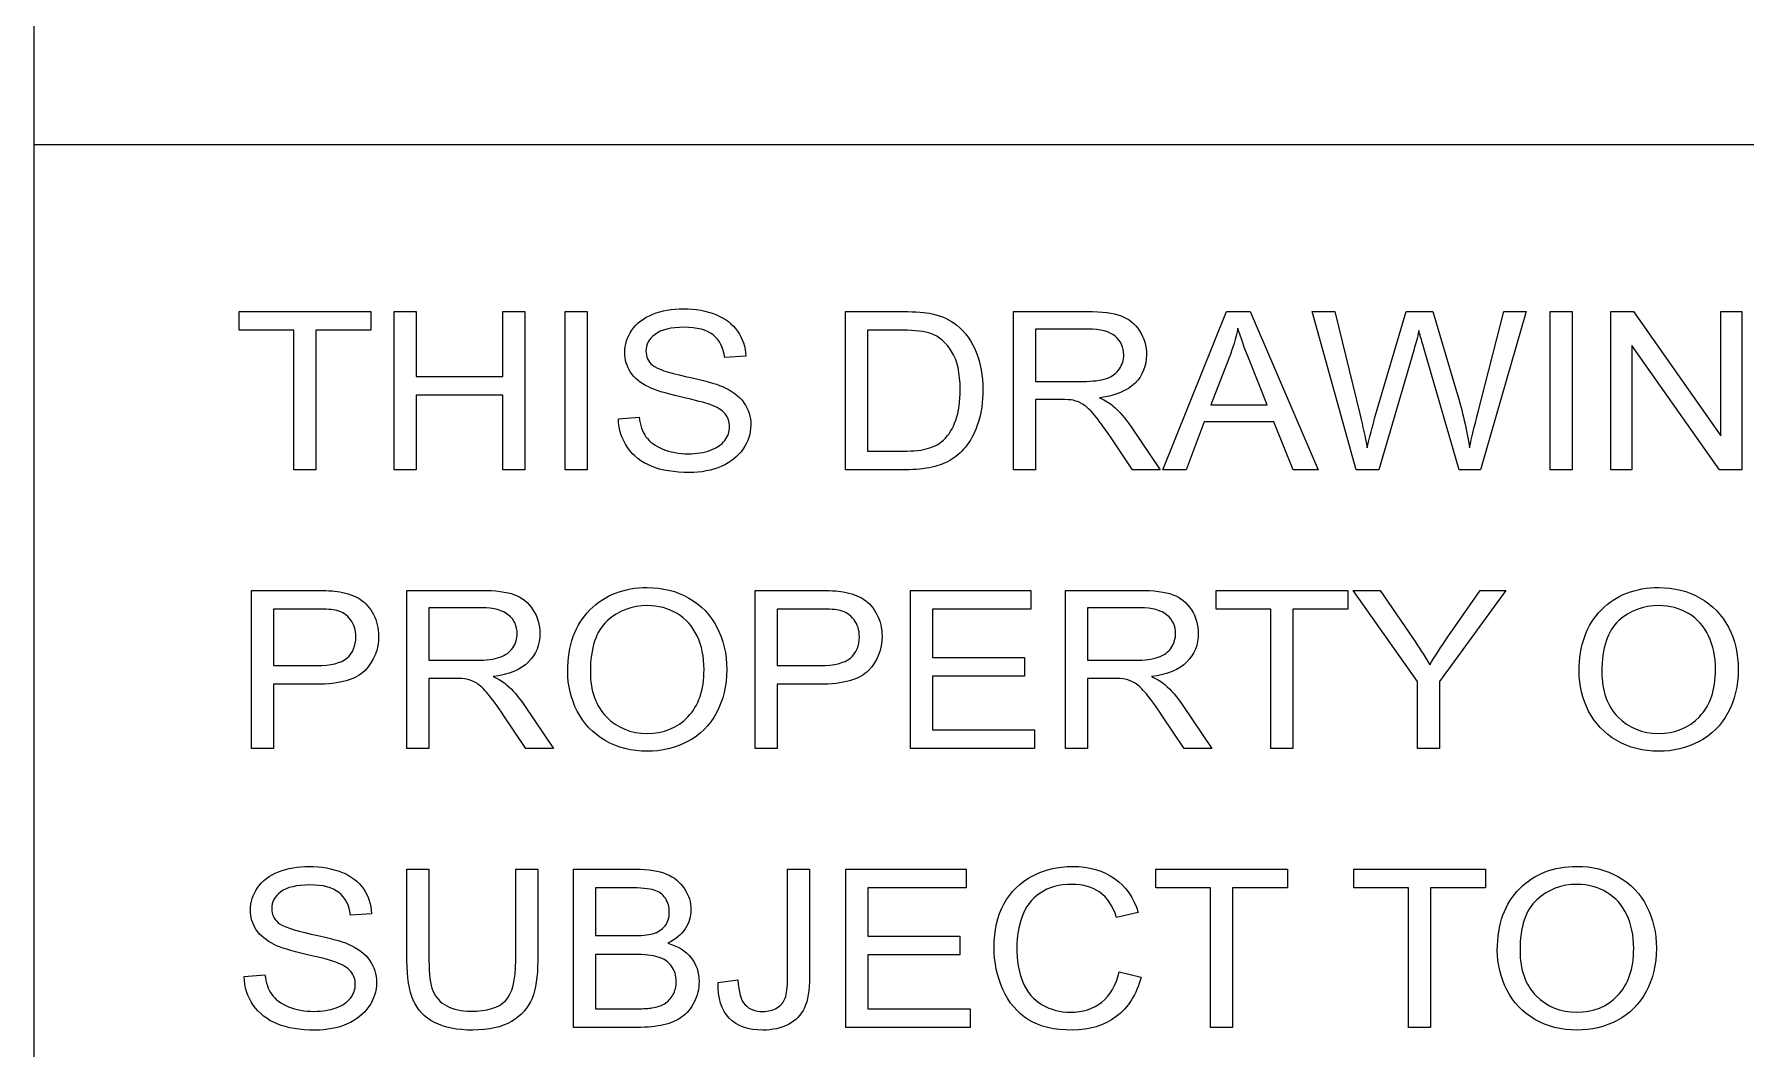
# Model space of a CAD drawing. Header units: millimetres. Extents: x 6 to 858, y 6 to 553.
# Drawn here: x 784.1 to 799.72, y 14.05 to 23.31 of the extents above; entities that cross this region are included whole.
import ezdxf

# ---------------------------------------------------------------- set-up
doc = ezdxf.new("R2010")
doc.units = ezdxf.units.MM
doc.layers.get('0').update_dxf_attribs({"linetype": 'CONTINUOUS'})

msp = doc.modelspace()

# ---------------------------------------------------------------- linework, layer by layer
at = {"color": 7}
for points in [[(784.09998, 9.299996), (784.09998, 550.299996)], [(784.10002, 22.29999), (857.91326, 22.29999)], [(791.50204, 19.330365), (791.50204, 20.774609), (792.024827, 20.774609)], [(793.036178, 19.330365), (793.036178, 20.774609), (793.709052, 20.774609)], [(796.164511, 19.330365), (795.761811, 20.774609), (795.967816, 20.774609), (796.198678, 19.827871)], [(796.331178, 19.799302), (796.619999, 20.774609), (796.862213, 20.774609), (797.079598, 20.043621)], [(797.27319, 19.846588), (797.511265, 20.774609), (797.713133, 20.774609), (797.296983, 19.330365), (797.103419, 19.330365), (796.783535, 20.43079)], [(792.021723, 20.604176), (791.702873, 20.604176), (791.702873, 19.500797)], [(793.717328, 20.615014), (793.237011, 20.615014), (793.237011, 20.137211)], [(790.59316, 20.367731), (790.400604, 20.353948)], [(795.002011, 20.347051), (794.835344, 19.92343)], [(794.835344, 19.92343), (795.349827, 19.92343), (795.191437, 20.323406)], [(796.691408, 20.43079), (796.369482, 19.330365), (796.164511, 19.330365)], [(793.237011, 20.137211), (793.668678, 20.137211)], [(793.469942, 19.971701), (793.237011, 19.971701), (793.237011, 19.330362), (793.036178, 19.330365)], [(789.43066, 19.794377), (789.620086, 19.810129)], [(794.109683, 19.723444), (794.373649, 19.330365), (794.121063, 19.330365), (793.92023, 19.630838)], [(791.702873, 19.500797), (792.026896, 19.500797)], [(792.049655, 19.330367), (791.50204, 19.330365)], [(786.083907, 16.786441), (786.083907, 18.230686), (786.65635, 18.230686)], [(787.501063, 16.786441), (787.501063, 18.230686), (788.173936, 18.230686)], [(790.678045, 16.786441), (790.678045, 18.230686), (791.250489, 18.230686)], [(793.509253, 16.786441), (793.509253, 18.230686), (794.182127, 18.230686)], [(796.721437, 16.786441), (796.721437, 17.398226), (796.136552, 18.230686), (796.380862, 18.230686), (796.680029, 17.795246)], [(796.999886, 17.806081), (797.29388, 18.230686), (797.527845, 18.230686), (796.92227, 17.398226), (796.92227, 16.786441), (796.721437, 16.786441)], [(786.67293, 18.060245), (786.28474, 18.060245), (786.28474, 17.54403)], [(788.182212, 18.07109), (787.701896, 18.07109), (787.701896, 17.593287)], [(791.267068, 18.060245), (790.878878, 18.060245), (790.878878, 17.54403)], [(794.190403, 18.07109), (793.710086, 18.07109), (793.710086, 17.593287)], [(786.28474, 17.54403), (786.677068, 17.54403)], [(787.701896, 17.593287), (788.133563, 17.593287)], [(790.878878, 17.54403), (791.271206, 17.54403)], [(793.710086, 17.593287), (794.141753, 17.593287)], [(786.673965, 17.373605), (786.28474, 17.373605), (786.28474, 16.786449), (786.083907, 16.786441)], [(787.934826, 17.427775), (787.701896, 17.427775), (787.701896, 16.786436), (787.501063, 16.786441)], [(791.268103, 17.373605), (790.878878, 17.373605), (790.878878, 16.786449), (790.678045, 16.786441)], [(793.943017, 17.427775), (793.710086, 17.427775), (793.710086, 16.786436), (793.509253, 16.786441)], [(788.574568, 17.17952), (788.838533, 16.786441), (788.585947, 16.786441), (788.385114, 17.086915)], [(794.582758, 17.17952), (794.846724, 16.786441), (794.594138, 16.786441), (794.393305, 17.086915)], [(787.501063, 14.852331), (787.501063, 15.686762), (787.701896, 15.686762), (787.701896, 14.853315)], [(788.493821, 15.686762), (788.694626, 15.686762), (788.694626, 14.852331)], [(788.493821, 14.853315), (788.493821, 15.686762)], [(789.020718, 14.242518), (789.020718, 15.686762), (789.590057, 15.686762)], [(790.974081, 14.691762), (790.974081, 15.686772), (791.174914, 15.686772), (791.174914, 14.702597)], [(789.524856, 15.516332), (789.221551, 15.516332), (789.221551, 15.079903)], [(787.178102, 15.279881), (786.985546, 15.266098)], [(794.174885, 15.290727), (793.977156, 15.246394)], [(789.221551, 15.079903), (789.549684, 15.079903)], [(789.572471, 14.909478), (789.221551, 14.909478), (789.221551, 14.41295)], [(786.015574, 14.706527), (786.205028, 14.72228)], [(793.999942, 14.74889), (794.200775, 14.700617)], [(790.340574, 14.652344), (790.521724, 14.675999)], [(789.221551, 14.41295), (789.599395, 14.41295)], [(789.599395, 14.242505), (789.020718, 14.242518)]]:
    msp.add_lwpolyline(points, dxfattribs=at)
for points in [[(786.470028, 19.330365), (786.470028, 20.604176), (785.970028, 20.604176), (785.970028, 20.774609), (787.17293, 20.774609), (787.17293, 20.604176), (786.670861, 20.604176), (786.670861, 19.330365)], [(787.385142, 19.330365), (787.385142, 20.774609), (787.585948, 20.774609), (787.585948, 20.181543), (788.374769, 20.181543), (788.374769, 20.774609), (788.575602, 20.774609), (788.575602, 19.330365), (788.374769, 19.330365), (788.374769, 20.011111), (787.585948, 20.011111), (787.585948, 19.330365)], [(788.944109, 19.330365), (788.944109, 20.774609), (789.144942, 20.774609), (789.144942, 19.330365)], [(794.397443, 19.330365), (794.980259, 20.774609), (795.196609, 20.774609), (795.817729, 19.330365), (795.588937, 19.330365), (795.411925, 19.767776), (794.777357, 19.767776), (794.61069, 19.330365)], [(797.934656, 19.330365), (797.934656, 20.774609), (798.135489, 20.774609), (798.135489, 19.330365)], [(798.487443, 19.330365), (798.487443, 20.774609), (798.693449, 20.774609), (799.490546, 19.640691), (799.490546, 20.774609), (799.683103, 20.774609), (799.683103, 19.330365), (799.477097, 19.330365), (798.68, 20.465269), (798.68, 19.330365)], [(789.43066, 19.794377)], [(792.096236, 16.786441), (792.096236, 18.230686), (793.193534, 18.230686), (793.193534, 18.060253), (792.297069, 18.060253), (792.297069, 17.617916), (793.136608, 17.617916), (793.136608, 17.448468), (792.297069, 17.448468), (792.297069, 16.956874), (793.228735, 16.956874), (793.228735, 16.786441)], [(795.385028, 16.786441), (795.385028, 18.060253), (794.885028, 18.060253), (794.885028, 18.230686), (796.087902, 18.230686), (796.087902, 18.060253), (795.585834, 18.060253), (795.585834, 16.786441)], [(788.96793, 17.489844)], [(789.17497, 17.486891)], [(798.197614, 17.489844)], [(798.404627, 17.486891)], [(791.507213, 14.242518), (791.507213, 15.686762), (792.604511, 15.686762), (792.604511, 15.516329), (791.708046, 15.516329), (791.708046, 15.073993), (792.547586, 15.073993), (792.547586, 14.904545), (791.708046, 14.904545), (791.708046, 14.41295), (792.639712, 14.41295), (792.639712, 14.242518)], [(794.83431, 14.242518), (794.83431, 15.516329), (794.33431, 15.516329), (794.33431, 15.686762), (795.537184, 15.686762), (795.537184, 15.516329), (795.035115, 15.516329), (795.035115, 14.242518)], [(796.641724, 14.242518), (796.641724, 15.516329), (796.141725, 15.516329), (796.141725, 15.686762), (797.344626, 15.686762), (797.344626, 15.516329), (796.842557, 15.516329), (796.842557, 14.242518)], [(797.451236, 14.945921)], [(797.658276, 14.942967)], [(786.015574, 14.706527)], [(793.999942, 14.74889)], [(790.340547, 14.652355)]]:
    msp.add_lwpolyline(points, close=True, dxfattribs=at)
for points in [[(789.74431, 20.749972), (789.827816, 20.782812), (789.920641, 20.799233), (790.022786, 20.799233)], [(790.022786, 20.799233), (790.135277, 20.799233), (790.234309, 20.781828), (790.319884, 20.747019)], [(792.024827, 20.774609), (792.142834, 20.774609), (792.232892, 20.767717), (792.295, 20.753934)], [(793.709052, 20.774609), (793.84432, 20.774609), (793.947146, 20.761474), (794.017529, 20.735204)], [(789.553849, 20.605156), (789.597317, 20.668862), (789.660804, 20.717134), (789.74431, 20.749972)], [(790.031062, 20.630777), (789.909588, 20.630777), (789.820901, 20.609431), (789.765, 20.566741)], [(790.295028, 20.560831), (790.235679, 20.607462), (790.147691, 20.630777), (790.031062, 20.630777)], [(790.319884, 20.747019), (790.406148, 20.712866), (790.472394, 20.662294), (790.518621, 20.595303)], [(792.295, 20.753934), (792.381954, 20.734887), (792.45614, 20.700407), (792.517557, 20.650493)], [(792.517557, 20.650493), (792.597615, 20.586129), (792.657308, 20.503704), (792.696638, 20.403218)], [(794.017529, 20.735204), (794.087931, 20.709589), (794.144176, 20.663943), (794.186265, 20.598267)], [(795.083765, 20.622895), (795.064454, 20.530291), (795.037202, 20.438343), (795.002011, 20.347051)], [(795.191437, 20.323406), (795.143123, 20.44491), (795.107232, 20.544739), (795.083765, 20.622895)], [(789.48862, 20.401226), (789.48862, 20.474128), (789.510363, 20.542104), (789.553849, 20.605156)], [(789.765, 20.566741), (789.709808, 20.524708), (789.682211, 20.473808), (789.682211, 20.41404)], [(790.400604, 20.353948), (790.390258, 20.445238), (790.355067, 20.514199), (790.295028, 20.560831)], [(790.518621, 20.595303), (790.564865, 20.528311), (790.589712, 20.452454), (790.59316, 20.367731)], [(792.281551, 20.574622), (792.227719, 20.594325), (792.14111, 20.604176), (792.021723, 20.604176)], [(792.470977, 20.411087), (792.419215, 20.492526), (792.356073, 20.547038), (792.281551, 20.574622)], [(793.963707, 20.549009), (793.911945, 20.593012), (793.829818, 20.615014), (793.717328, 20.615014)], [(794.042385, 20.380545), (794.042385, 20.448851), (794.016159, 20.505006), (793.963707, 20.549009)], [(794.186265, 20.598267), (794.228371, 20.53259), (794.249425, 20.460016), (794.249425, 20.380545)], [(796.73592, 20.600236), (796.72013, 20.533902), (796.705293, 20.477421), (796.691408, 20.43079)], [(796.783535, 20.43079), (796.756619, 20.522738), (796.740748, 20.57922), (796.73592, 20.600236)], [(789.541408, 20.220943), (789.506216, 20.274798), (789.48862, 20.334893), (789.48862, 20.401226)], [(789.682211, 20.41404), (789.682211, 20.362155), (789.701876, 20.319466), (789.741206, 20.285971)], [(792.549655, 20.063324), (792.549655, 20.214383), (792.523429, 20.330303), (792.470977, 20.411087)], [(792.696638, 20.403218), (792.736676, 20.303388), (792.756695, 20.189109), (792.756695, 20.060381)], [(794.002011, 20.250504), (794.028927, 20.290568), (794.042385, 20.333915), (794.042385, 20.380545)], [(794.249425, 20.380545), (794.249425, 20.278089), (794.214569, 20.191723), (794.144857, 20.121448)], [(789.703936, 20.086961), (789.631484, 20.123083), (789.577307, 20.167743), (789.541408, 20.220943)], [(789.741206, 20.285971), (789.779846, 20.252474), (789.880603, 20.217993), (790.043477, 20.182528)], [(790.043477, 20.182528), (790.20704, 20.147719), (790.319185, 20.117179), (790.379913, 20.090909)], [(793.668678, 20.137211), (793.76046, 20.137211), (793.832232, 20.146078), (793.883994, 20.163811)], [(793.883994, 20.163811), (793.935757, 20.182201), (793.975096, 20.211099), (794.002011, 20.250504)], [(789.996896, 19.996325), (789.85749, 20.028507), (789.759837, 20.058719), (789.703936, 20.086961)], [(790.267069, 19.926379), (790.22636, 19.941492), (790.136302, 19.964807), (789.996896, 19.996325)], [(790.379913, 20.090909), (790.468247, 20.052159), (790.533467, 20.0029), (790.575574, 19.943134)], [(792.509281, 19.784524), (792.536197, 19.861367), (792.549655, 19.954301), (792.549655, 20.063324)], [(792.756695, 20.060381), (792.756695, 19.950701), (792.743237, 19.853499), (792.716321, 19.768774)], [(794.144857, 20.121448), (794.075163, 20.051173), (793.967509, 20.006513), (793.821896, 19.987466)], [(797.079598, 20.043621), (797.134119, 19.862352), (797.173458, 19.691919), (797.197615, 19.532323)], [(790.403734, 19.84067), (790.376129, 19.874823), (790.330574, 19.903393), (790.267069, 19.926379)], [(790.445115, 19.722451), (790.445115, 19.767769), (790.431322, 19.807175), (790.403734, 19.84067)], [(790.575574, 19.943134), (790.617662, 19.884024), (790.638706, 19.81572), (790.638706, 19.738222)], [(793.581724, 19.964809), (793.558947, 19.969404), (793.521686, 19.971701), (793.469942, 19.971701)], [(793.672816, 19.926387), (793.643142, 19.944777), (793.612778, 19.957584), (793.581724, 19.964809)], [(793.775315, 19.82984), (793.737347, 19.875815), (793.70318, 19.907997), (793.672816, 19.926387)], [(793.821896, 19.987466), (793.875038, 19.963166), (793.915411, 19.939193), (793.943017, 19.915549)], [(793.943017, 19.915549), (794.001676, 19.864321), (794.057231, 19.800286), (794.109683, 19.723444)], [(797.197615, 19.532323), (797.216944, 19.623615), (797.242136, 19.72837), (797.27319, 19.846588)], [(789.513476, 19.534292), (789.461024, 19.611136), (789.433419, 19.69783), (789.43066, 19.794377)], [(789.620086, 19.810129), (789.628979, 19.737885), (789.649688, 19.678447), (789.682211, 19.631815)], [(790.401638, 19.59832), (790.430623, 19.636413), (790.445115, 19.67779), (790.445115, 19.722451)], [(790.638706, 19.738222), (790.638706, 19.661379), (790.615584, 19.588805), (790.569339, 19.520501)], [(792.398506, 19.602269), (792.44613, 19.647587), (792.483055, 19.708338), (792.509281, 19.784524)], [(792.716321, 19.768774), (792.689406, 19.68405), (792.654894, 19.613776), (792.612788, 19.557949)], [(793.92023, 19.630838), (793.861571, 19.717532), (793.813266, 19.783866), (793.775315, 19.82984)], [(796.198678, 19.827871), (796.223524, 19.728698), (796.244913, 19.630182), (796.262845, 19.532323)], [(796.262845, 19.532323), (796.301485, 19.686665), (796.324263, 19.775658), (796.331178, 19.799302)], [(789.731896, 19.362875), (789.639406, 19.400968), (789.566599, 19.458107), (789.513476, 19.534292)], [(789.682211, 19.631815), (789.715334, 19.585841), (789.766398, 19.548405), (789.835402, 19.519509)], [(790.271207, 19.509656), (790.329866, 19.531329), (790.373343, 19.560884), (790.401638, 19.59832)], [(792.026896, 19.500797), (792.126954, 19.500797), (792.205278, 19.509664), (792.261868, 19.527398)], [(792.261868, 19.527398), (792.319147, 19.54513), (792.364694, 19.570087), (792.398506, 19.602269)], [(792.612788, 19.557949), (792.570699, 19.502781), (792.524463, 19.459106), (792.47408, 19.426924)], [(789.835402, 19.519509), (789.904424, 19.491266), (789.982068, 19.477145), (790.068332, 19.477145)], [(790.068332, 19.477145), (790.144923, 19.477145), (790.212548, 19.487982), (790.271207, 19.509656)], [(790.569339, 19.520501), (790.523113, 19.452853), (790.456522, 19.399983), (790.369568, 19.36189)], [(792.47408, 19.426924), (792.424387, 19.395398), (792.364004, 19.371426), (792.292931, 19.355006)], [(790.077643, 19.305736), (789.940306, 19.305736), (789.825057, 19.324782), (789.731896, 19.362875)], [(790.369568, 19.36189), (790.283304, 19.324454), (790.185995, 19.305736), (790.077643, 19.305736)], [(792.292931, 19.355006), (792.222529, 19.33858), (792.141437, 19.330367), (792.049655, 19.330367)], [(786.65635, 18.230686), (786.757116, 18.230686), (786.83407, 18.226091), (786.887212, 18.216902)], [(786.887212, 18.216902), (786.961752, 18.205088), (787.024204, 18.182429), (787.074569, 18.148925)], [(787.074569, 18.148925), (787.124952, 18.116087), (787.165325, 18.069785), (787.195689, 18.010019)], [(788.173936, 18.230686), (788.309204, 18.230686), (788.41203, 18.217551), (788.482414, 18.191281)], [(788.482414, 18.191281), (788.552815, 18.165666), (788.609061, 18.12002), (788.651149, 18.054343)], [(789.170832, 18.052371), (789.306082, 18.188325), (789.48068, 18.256301), (789.694626, 18.256301)], [(789.694626, 18.256301), (789.834721, 18.256301), (789.961014, 18.224448), (790.073505, 18.16074)], [(790.073505, 18.16074), (790.185995, 18.097032), (790.27157, 18.008039), (790.330229, 17.893761)], [(791.250489, 18.230686), (791.351255, 18.230686), (791.428208, 18.226091), (791.48135, 18.216902)], [(791.48135, 18.216902), (791.555872, 18.205088), (791.618324, 18.182429), (791.668707, 18.148925)], [(791.668707, 18.148925), (791.71909, 18.116087), (791.759463, 18.069785), (791.789827, 18.010019)], [(794.182127, 18.230686), (794.317395, 18.230686), (794.42023, 18.217551), (794.490631, 18.191281)], [(794.490631, 18.191281), (794.561015, 18.165666), (794.617251, 18.12002), (794.65934, 18.054343)], [(798.400489, 18.052371), (798.535757, 18.188325), (798.710364, 18.256301), (798.92431, 18.256301)], [(798.92431, 18.256301), (799.064406, 18.256301), (799.190699, 18.224448), (799.303189, 18.16074)], [(799.303189, 18.16074), (799.41568, 18.097032), (799.501254, 18.008039), (799.559913, 17.893761)], [(786.860287, 18.047446), (786.826475, 18.055979), (786.764022, 18.060245), (786.67293, 18.060245)], [(786.98658, 17.961738), (786.954837, 18.005085), (786.912739, 18.033654), (786.860287, 18.047446)], [(787.03523, 17.807068), (787.03523, 17.86749), (787.019013, 17.919047), (786.98658, 17.961738)], [(787.195689, 18.010019), (787.226743, 17.950252), (787.24227, 17.884575), (787.24227, 17.812985)], [(788.428591, 18.005085), (788.376829, 18.049089), (788.294703, 18.07109), (788.182212, 18.07109)], [(788.507269, 17.836622), (788.507269, 17.904926), (788.481043, 17.96108), (788.428591, 18.005085)], [(788.651149, 18.054343), (788.693256, 17.988665), (788.714309, 17.916091), (788.714309, 17.836622)], [(788.96793, 17.489844), (788.96793, 17.729567), (789.035564, 17.917076), (789.170832, 18.052371)], [(789.69566, 18.091779), (789.553495, 18.091779), (789.430996, 18.045147), (789.328161, 17.951885)], [(789.965833, 18.018877), (789.885776, 18.067478), (789.795718, 18.091779), (789.69566, 18.091779)], [(790.149079, 17.814949), (790.107662, 17.902956), (790.04658, 17.970932), (789.965833, 18.018877)], [(791.454425, 18.047446), (791.420613, 18.055979), (791.35816, 18.060245), (791.267068, 18.060245)], [(791.580718, 17.961738), (791.548975, 18.005085), (791.506877, 18.033654), (791.454425, 18.047446)], [(791.629368, 17.807068), (791.629368, 17.86749), (791.613151, 17.919047), (791.580718, 17.961738)], [(791.789827, 18.010019), (791.820881, 17.950252), (791.836408, 17.884575), (791.836408, 17.812985)], [(794.436782, 18.005085), (794.38502, 18.049089), (794.302893, 18.07109), (794.190403, 18.07109)], [(794.51546, 17.836622), (794.51546, 17.904926), (794.489234, 17.96108), (794.436782, 18.005085)], [(794.65934, 18.054343), (794.701446, 17.988665), (794.7225, 17.916091), (794.7225, 17.836622)], [(798.197614, 17.489844), (798.197614, 17.729567), (798.265239, 17.917076), (798.400489, 18.052371)], [(798.925345, 18.091779), (798.78318, 18.091779), (798.66068, 18.045147), (798.557845, 17.951885)], [(799.195518, 18.018877), (799.11546, 18.067478), (799.025403, 18.091779), (798.925345, 18.091779)], [(799.378736, 17.814949), (799.337337, 17.902956), (799.276265, 17.970932), (799.195518, 18.018877)], [(786.953448, 17.612991), (787.007969, 17.658965), (787.03523, 17.723657), (787.03523, 17.807068)], [(787.24227, 17.812985), (787.24227, 17.69017), (787.201207, 17.586071), (787.11908, 17.50069)], [(788.466896, 17.706581), (788.493812, 17.746644), (788.507269, 17.789991), (788.507269, 17.836622)], [(788.714309, 17.836622), (788.714309, 17.734165), (788.679453, 17.647799), (788.609741, 17.577525)], [(789.328161, 17.951885), (789.226034, 17.85928), (789.17497, 17.704282), (789.17497, 17.486891)], [(790.212212, 17.507579), (790.212212, 17.62514), (790.191168, 17.727597), (790.149079, 17.814949)], [(790.330229, 17.893761), (790.389578, 17.780139), (790.419252, 17.651084), (790.419252, 17.506594)], [(791.547586, 17.612991), (791.602107, 17.658965), (791.629368, 17.723657), (791.629368, 17.807068)], [(791.836408, 17.812985), (791.836408, 17.69017), (791.795345, 17.586071), (791.713218, 17.50069)], [(794.475086, 17.706581), (794.502002, 17.746644), (794.51546, 17.789991), (794.51546, 17.836622)], [(794.7225, 17.836622), (794.7225, 17.734165), (794.687653, 17.647799), (794.617959, 17.577525)], [(796.834281, 17.550927), (796.879818, 17.626454), (796.93502, 17.711505), (796.999886, 17.806081)], [(798.557845, 17.951885), (798.4557, 17.85928), (798.404627, 17.704282), (798.404627, 17.486891)], [(799.441897, 17.507579), (799.441897, 17.62514), (799.420843, 17.727597), (799.378736, 17.814949)], [(799.559913, 17.893761), (799.619262, 17.780139), (799.648937, 17.651084), (799.648937, 17.506594)], [(788.348879, 17.619888), (788.400641, 17.638276), (788.43998, 17.667174), (788.466896, 17.706581)], [(794.357069, 17.619888), (794.408832, 17.638276), (794.448171, 17.667174), (794.475086, 17.706581)], [(796.680029, 17.795246), (796.735239, 17.713806), (796.786657, 17.632366), (796.834281, 17.550927)], [(787.11908, 17.50069), (787.036954, 17.415967), (786.888582, 17.373605), (786.673965, 17.373605)], [(786.677068, 17.54403), (786.806819, 17.54403), (786.898945, 17.567017), (786.953448, 17.612991)], [(788.133563, 17.593287), (788.225345, 17.593287), (788.297117, 17.602154), (788.348879, 17.619888)], [(788.609741, 17.577525), (788.540047, 17.50725), (788.432394, 17.462589), (788.286781, 17.443543)], [(790.065229, 17.077064), (790.163218, 17.178207), (790.212212, 17.321712), (790.212212, 17.507579)], [(790.419252, 17.506594), (790.419252, 17.360132), (790.388198, 17.229106), (790.326091, 17.113515)], [(791.713218, 17.50069), (791.631092, 17.415967), (791.48272, 17.373605), (791.268103, 17.373605)], [(791.271206, 17.54403), (791.400939, 17.54403), (791.493065, 17.567017), (791.547586, 17.612991)], [(794.141753, 17.593287), (794.233553, 17.593287), (794.305325, 17.602154), (794.357069, 17.619888)], [(794.617959, 17.577525), (794.548247, 17.50725), (794.440584, 17.462589), (794.294971, 17.443543)], [(799.294886, 17.077064), (799.392893, 17.178207), (799.441897, 17.321712), (799.441897, 17.507579)], [(799.648937, 17.506594), (799.648937, 17.360132), (799.617883, 17.229106), (799.555775, 17.113515)], [(788.046609, 17.420883), (788.023831, 17.425478), (787.98657, 17.427775), (787.934826, 17.427775)], [(788.137701, 17.382463), (788.108026, 17.400853), (788.077662, 17.41366), (788.046609, 17.420883)], [(788.2402, 17.285917), (788.202231, 17.331891), (788.168065, 17.364073), (788.137701, 17.382463)], [(788.286781, 17.443543), (788.339922, 17.419242), (788.380296, 17.39527), (788.407901, 17.371626)], [(788.407901, 17.371626), (788.46656, 17.320397), (788.522116, 17.256362), (788.574568, 17.17952)], [(789.054884, 17.129276), (788.996915, 17.242899), (788.96793, 17.363089), (788.96793, 17.489844)], [(789.17497, 17.486891), (789.17497, 17.312845), (789.223965, 17.175579), (789.321954, 17.075093)], [(794.054799, 17.420883), (794.032021, 17.425478), (793.994761, 17.427775), (793.943017, 17.427775)], [(794.145891, 17.382463), (794.116217, 17.400853), (794.085853, 17.41366), (794.054799, 17.420883)], [(794.24839, 17.285917), (794.210422, 17.331891), (794.176255, 17.364073), (794.145891, 17.382463)], [(794.294971, 17.443543), (794.348113, 17.419242), (794.388486, 17.39527), (794.416091, 17.371626)], [(794.416091, 17.371626), (794.474751, 17.320397), (794.530306, 17.256362), (794.582758, 17.17952)], [(798.284569, 17.129276), (798.226599, 17.242899), (798.197614, 17.363089), (798.197614, 17.489844)], [(798.404627, 17.486891), (798.404627, 17.312845), (798.453631, 17.175579), (798.551638, 17.075093)], [(788.385114, 17.086915), (788.326455, 17.173609), (788.278151, 17.239943), (788.2402, 17.285917)], [(794.393305, 17.086915), (794.334646, 17.173609), (794.286341, 17.239943), (794.24839, 17.285917)], [(789.310574, 16.860328), (789.198083, 16.926005), (789.112854, 17.015654), (789.054884, 17.129276)], [(789.321954, 17.075093), (789.42065, 16.975263), (789.544185, 16.925348), (789.692557, 16.925348)], [(789.692557, 16.925348), (789.843687, 16.925348), (789.967911, 16.97592), (790.065229, 17.077064)], [(790.326091, 17.113515), (790.263965, 16.997923), (790.175968, 16.910243), (790.062098, 16.850477)], [(798.540258, 16.860328), (798.427768, 16.926005), (798.342538, 17.015654), (798.284569, 17.129276)], [(798.551638, 17.075093), (798.650317, 16.975263), (798.773851, 16.925348), (798.922241, 16.925348)], [(798.922241, 16.925348), (799.073372, 16.925348), (799.197587, 16.97592), (799.294886, 17.077064)], [(799.555775, 17.113515), (799.49365, 16.997923), (799.405652, 16.910243), (799.291782, 16.850477)], [(789.693591, 16.761812), (789.550737, 16.761812), (789.423064, 16.794651), (789.310574, 16.860328)], [(790.062098, 16.850477), (789.948228, 16.791367), (789.825393, 16.761812), (789.693591, 16.761812)], [(798.923276, 16.761812), (798.780421, 16.761812), (798.652749, 16.794651), (798.540258, 16.860328)], [(799.291782, 16.850477), (799.177913, 16.791367), (799.055077, 16.761812), (798.923276, 16.761812)], [(786.138764, 15.517304), (786.18225, 15.581011), (786.245746, 15.629284), (786.329252, 15.662123)], [(786.329252, 15.662123), (786.412757, 15.694961), (786.505574, 15.711381), (786.607701, 15.711381)], [(786.607701, 15.711381), (786.720191, 15.711381), (786.819224, 15.693976), (786.904799, 15.659167)], [(786.904799, 15.659167), (786.991063, 15.625016), (787.057318, 15.574444), (787.103562, 15.507453)], [(789.590057, 15.686762), (789.705996, 15.686762), (789.798822, 15.671985), (789.868534, 15.64243)], [(789.868534, 15.64243), (789.938917, 15.613531), (789.993783, 15.568542), (790.033131, 15.507463)], [(792.949224, 15.368557), (793.009952, 15.480864), (793.095872, 15.565916), (793.206983, 15.623713)], [(793.206983, 15.623713), (793.318784, 15.682165), (793.441628, 15.711391), (793.575517, 15.711391)], [(793.575517, 15.711391), (793.727337, 15.711391), (793.85501, 15.674612), (793.958534, 15.601053)], [(797.654138, 15.508448), (797.789406, 15.6444), (797.964004, 15.712375), (798.177931, 15.712375)], [(798.177931, 15.712375), (798.318027, 15.712375), (798.44432, 15.680522), (798.556811, 15.616816)], [(786.073562, 15.313376), (786.073562, 15.386278), (786.095296, 15.454254), (786.138764, 15.517304)], [(786.349942, 15.478894), (786.294731, 15.43686), (786.267126, 15.385959), (786.267126, 15.326193)], [(786.616004, 15.54293), (786.49453, 15.54293), (786.405842, 15.521585), (786.349942, 15.478894)], [(786.87997, 15.472982), (786.820621, 15.519614), (786.732633, 15.54293), (786.616004, 15.54293)], [(786.985546, 15.266098), (786.9752, 15.35739), (786.940008, 15.426351), (786.87997, 15.472982)], [(787.103562, 15.507453), (787.149807, 15.440462), (787.174654, 15.364605), (787.178102, 15.279881)], [(789.75569, 15.495631), (789.710842, 15.509432), (789.633898, 15.516332), (789.524856, 15.516332)], [(789.859223, 15.420757), (789.835066, 15.457537), (789.800555, 15.482495), (789.75569, 15.495631)], [(790.033131, 15.507463), (790.073151, 15.447039), (790.093161, 15.383661), (790.093161, 15.317327)], [(793.278419, 15.468056), (793.200431, 15.414857), (793.145565, 15.343269), (793.113822, 15.253291)], [(793.571379, 15.547855), (793.45475, 15.547855), (793.357097, 15.521256), (793.278419, 15.468056)], [(793.823965, 15.475938), (793.757012, 15.523883), (793.672816, 15.547855), (793.571379, 15.547855)], [(793.977156, 15.246394), (793.941964, 15.351478), (793.8909, 15.427993), (793.823965, 15.475938)], [(793.958534, 15.601053), (794.062059, 15.527495), (794.134176, 15.424053), (794.174885, 15.290727)], [(797.451236, 14.945921), (797.451236, 15.185644), (797.51887, 15.373153), (797.654138, 15.508448)], [(798.178966, 15.547855), (798.036801, 15.547855), (797.91431, 15.501224), (797.811494, 15.407961)], [(798.449166, 15.474953), (798.369109, 15.523555), (798.279042, 15.547855), (798.178966, 15.547855)], [(798.632385, 15.271023), (798.590968, 15.359032), (798.529895, 15.427008), (798.449166, 15.474953)], [(798.556811, 15.616816), (798.669301, 15.553109), (798.754876, 15.464116), (798.813535, 15.349838)], [(786.12635, 15.133091), (786.091158, 15.186946), (786.073562, 15.247041), (786.073562, 15.313376)], [(786.267126, 15.326193), (786.267126, 15.274309), (786.2868, 15.231619), (786.326148, 15.198124)], [(789.895459, 15.294657), (789.895459, 15.342602), (789.88338, 15.384636), (789.859223, 15.420757)], [(790.093161, 15.317327), (790.093161, 15.25559), (790.075565, 15.197466), (790.040373, 15.142954)], [(792.859167, 14.975478), (792.859167, 15.125878), (792.889186, 15.256904), (792.949224, 15.368557)], [(797.811494, 15.407961), (797.709348, 15.315357), (797.658276, 15.160359), (797.658276, 14.942967)], [(798.813535, 15.349838), (798.872884, 15.236216), (798.902558, 15.107159), (798.902558, 14.962668)], [(786.326148, 15.198124), (786.364788, 15.164627), (786.465545, 15.130146), (786.628418, 15.094681)], [(789.741206, 15.09664), (789.792279, 15.111097), (789.830583, 15.135069), (789.85612, 15.168557)], [(789.85612, 15.168557), (789.882346, 15.202053), (789.895459, 15.244087), (789.895459, 15.294657)], [(793.113822, 15.253291), (793.082078, 15.16397), (793.066207, 15.071694), (793.066207, 14.976462)], [(798.695518, 14.963655), (798.695518, 15.081217), (798.674474, 15.183673), (798.632385, 15.271023)], [(786.288878, 14.999109), (786.216407, 15.035233), (786.162231, 15.079893), (786.12635, 15.133091)], [(786.581838, 14.908475), (786.442432, 14.940657), (786.344779, 14.970868), (786.288878, 14.999109)], [(786.628418, 15.094681), (786.791981, 15.059872), (786.904127, 15.029331), (786.964855, 15.00306)], [(786.964855, 15.00306), (787.053189, 14.964311), (787.1184, 14.915053), (787.160488, 14.855287)], [(789.549684, 15.079903), (789.638725, 15.079903), (789.702566, 15.085482), (789.741206, 15.09664)], [(790.040373, 15.142954), (790.005181, 15.088442), (789.95204, 15.044438), (789.880948, 15.010941)], [(789.880948, 15.010941), (789.97273, 14.985328), (790.043123, 14.941653), (790.092126, 14.879916)], [(786.852011, 14.838529), (786.811302, 14.853643), (786.721244, 14.876958), (786.581838, 14.908475)], [(786.988649, 14.752821), (786.961044, 14.786972), (786.915498, 14.815541), (786.852011, 14.838529)], [(787.160488, 14.855287), (787.202595, 14.796177), (787.223648, 14.727872), (787.223648, 14.650373)], [(787.559051, 14.489793), (787.520392, 14.578456), (787.501063, 14.699302), (787.501063, 14.852331)], [(787.701896, 14.853315), (787.701896, 14.727872), (787.713974, 14.635268), (787.738131, 14.575502)], [(788.399598, 14.485852), (788.462413, 14.549558), (788.493821, 14.672046), (788.493821, 14.853315)], [(788.694626, 14.852331), (788.694626, 14.707183), (788.677375, 14.59192), (788.642873, 14.50654)], [(789.793994, 14.884839), (789.742921, 14.901265), (789.66908, 14.909478), (789.572471, 14.909478)], [(789.915114, 14.801102), (789.88613, 14.841163), (789.845756, 14.869076), (789.793994, 14.884839)], [(790.092126, 14.879916), (790.141819, 14.818179), (790.166666, 14.745277), (790.166666, 14.66121)], [(792.938879, 14.588308), (792.885737, 14.708497), (792.859167, 14.837553), (792.859167, 14.975478)], [(793.066207, 14.976462), (793.066207, 14.853644), (793.084837, 14.746262), (793.122098, 14.654313)], [(797.53819, 14.585352), (797.480221, 14.698974), (797.451236, 14.819163), (797.451236, 14.945921)], [(797.658276, 14.942967), (797.658276, 14.768921), (797.70727, 14.631655), (797.805259, 14.531169)], [(798.548534, 14.533138), (798.646523, 14.634282), (798.695518, 14.777788), (798.695518, 14.963655)], [(798.902558, 14.962668), (798.902558, 14.816208), (798.871504, 14.685182), (798.809397, 14.569589)], [(786.09839, 14.446445), (786.045957, 14.523287), (786.018351, 14.609981), (786.015574, 14.706527)], [(786.205028, 14.72228), (786.213921, 14.650034), (786.23462, 14.590596), (786.267126, 14.543966)], [(787.030057, 14.634599), (787.030057, 14.679917), (787.016254, 14.719324), (786.988649, 14.752821)], [(789.958591, 14.661208), (789.958591, 14.715063), (789.944099, 14.761695), (789.915114, 14.801102)], [(790.953391, 14.510492), (790.967185, 14.548584), (790.974081, 14.609008), (790.974081, 14.691762)], [(791.174914, 14.702597), (791.174914, 14.58175), (791.159387, 14.48816), (791.128334, 14.421827)], [(793.841552, 14.47403), (793.91954, 14.535767), (793.972337, 14.627387), (793.999942, 14.74889)], [(794.200775, 14.700617), (794.158668, 14.543649), (794.082749, 14.423787), (793.973018, 14.341033)], [(786.267126, 14.543966), (786.300267, 14.497991), (786.35134, 14.460555), (786.420344, 14.431657)], [(786.98658, 14.510471), (787.015565, 14.548564), (787.030057, 14.58994), (787.030057, 14.634599)], [(787.223648, 14.650373), (787.223648, 14.573531), (787.200526, 14.500958), (787.154281, 14.432654)], [(787.738131, 14.575502), (787.762978, 14.516392), (787.805076, 14.470746), (787.864424, 14.438564)], [(789.851982, 14.459249), (789.883035, 14.477639), (789.908562, 14.504239), (789.928563, 14.539048)], [(789.928563, 14.539048), (789.948582, 14.574514), (789.958591, 14.615234), (789.958591, 14.661208)], [(790.166666, 14.66121), (790.166666, 14.593563), (790.151484, 14.530512), (790.12112, 14.472059)], [(790.441984, 14.327252), (790.371601, 14.400154), (790.337788, 14.508522), (790.340547, 14.652355)], [(790.521724, 14.675999), (790.526624, 14.565661), (790.548367, 14.490132), (790.586953, 14.449412)], [(793.172844, 14.312464), (793.070699, 14.37617), (792.99271, 14.468118), (792.938879, 14.588308)], [(793.122098, 14.654313), (793.160067, 14.563021), (793.218726, 14.494717), (793.298075, 14.449401)], [(797.79388, 14.316404), (797.681389, 14.382081), (797.596159, 14.47173), (797.53819, 14.585352)], [(797.805259, 14.531169), (797.903956, 14.43134), (798.02749, 14.381425), (798.175862, 14.381425)], [(798.175862, 14.381425), (798.326993, 14.381425), (798.451217, 14.431996), (798.548534, 14.533138)], [(798.809397, 14.569589), (798.747289, 14.453998), (798.659301, 14.366319), (798.545431, 14.306551)], [(786.316837, 14.275028), (786.224348, 14.313121), (786.151532, 14.37026), (786.09839, 14.446445)], [(786.420344, 14.431657), (786.489348, 14.403416), (786.566983, 14.389296), (786.653247, 14.389296)], [(786.653247, 14.389296), (786.729856, 14.389296), (786.79749, 14.400133), (786.856149, 14.421806)], [(786.856149, 14.421806), (786.914808, 14.44348), (786.958285, 14.473034), (786.98658, 14.510471)], [(787.154281, 14.432654), (787.108054, 14.365006), (787.041455, 14.312135), (786.954483, 14.274041)], [(787.752615, 14.287835), (787.662212, 14.334465), (787.597691, 14.401785), (787.559051, 14.489793)], [(787.864424, 14.438564), (787.924463, 14.406382), (787.997614, 14.390291), (788.083879, 14.390291)], [(788.083879, 14.390291), (788.231561, 14.390291), (788.336801, 14.422145), (788.399598, 14.485852)], [(788.642873, 14.50654), (788.608371, 14.421159), (788.545919, 14.351541), (788.455516, 14.297685)], [(789.599395, 14.41295), (789.664262, 14.41295), (789.709808, 14.415248), (789.736034, 14.419842)], [(789.736034, 14.419842), (789.78226, 14.427718), (789.82091, 14.440854), (789.851982, 14.459249)], [(790.12112, 14.472059), (790.091446, 14.414263), (790.05452, 14.369603), (790.010345, 14.338077)], [(790.586953, 14.449412), (790.625593, 14.408692), (790.67908, 14.388332), (790.747413, 14.388332)], [(790.747413, 14.388332), (790.797777, 14.388332), (790.841255, 14.399169), (790.877844, 14.420842)], [(790.877844, 14.420842), (790.914415, 14.443172), (790.939597, 14.473055), (790.953391, 14.510492)], [(791.128334, 14.421827), (791.097951, 14.355492), (791.049293, 14.30492), (790.982358, 14.270111)], [(793.298075, 14.449401), (793.377443, 14.404084), (793.463371, 14.381425), (793.555861, 14.381425)], [(793.555861, 14.381425), (793.668352, 14.381425), (793.763582, 14.412293), (793.841552, 14.47403)], [(786.662585, 14.217889), (786.525248, 14.217889), (786.409999, 14.236935), (786.316837, 14.275028)], [(786.954483, 14.274041), (786.868218, 14.236606), (786.770919, 14.217889), (786.662585, 14.217889)], [(788.101465, 14.217889), (787.959301, 14.217889), (787.843017, 14.241204), (787.752615, 14.287835)], [(788.455516, 14.297685), (788.365803, 14.244488), (788.247786, 14.217889), (788.101465, 14.217889)], [(789.843678, 14.26616), (789.777433, 14.25039), (789.696005, 14.242505), (789.599395, 14.242505)], [(790.010345, 14.338077), (789.966187, 14.306553), (789.910632, 14.28258), (789.843678, 14.26616)], [(790.74842, 14.217899), (790.615221, 14.217899), (790.513076, 14.25435), (790.441984, 14.327252)], [(790.982358, 14.270111), (790.916112, 14.235303), (790.838133, 14.217899), (790.74842, 14.217899)], [(793.572413, 14.217889), (793.40885, 14.217889), (793.275661, 14.249414), (793.172844, 14.312464)], [(793.973018, 14.341033), (793.863994, 14.258937), (793.730459, 14.217889), (793.572413, 14.217889)], [(798.176897, 14.217889), (798.034042, 14.217889), (797.90637, 14.250727), (797.79388, 14.316404)], [(798.545431, 14.306551), (798.431561, 14.247443), (798.308716, 14.217889), (798.176897, 14.217889)]]:
    msp.add_open_spline(points, degree=3, dxfattribs=at)

doc.saveas('drawing.dxf')
